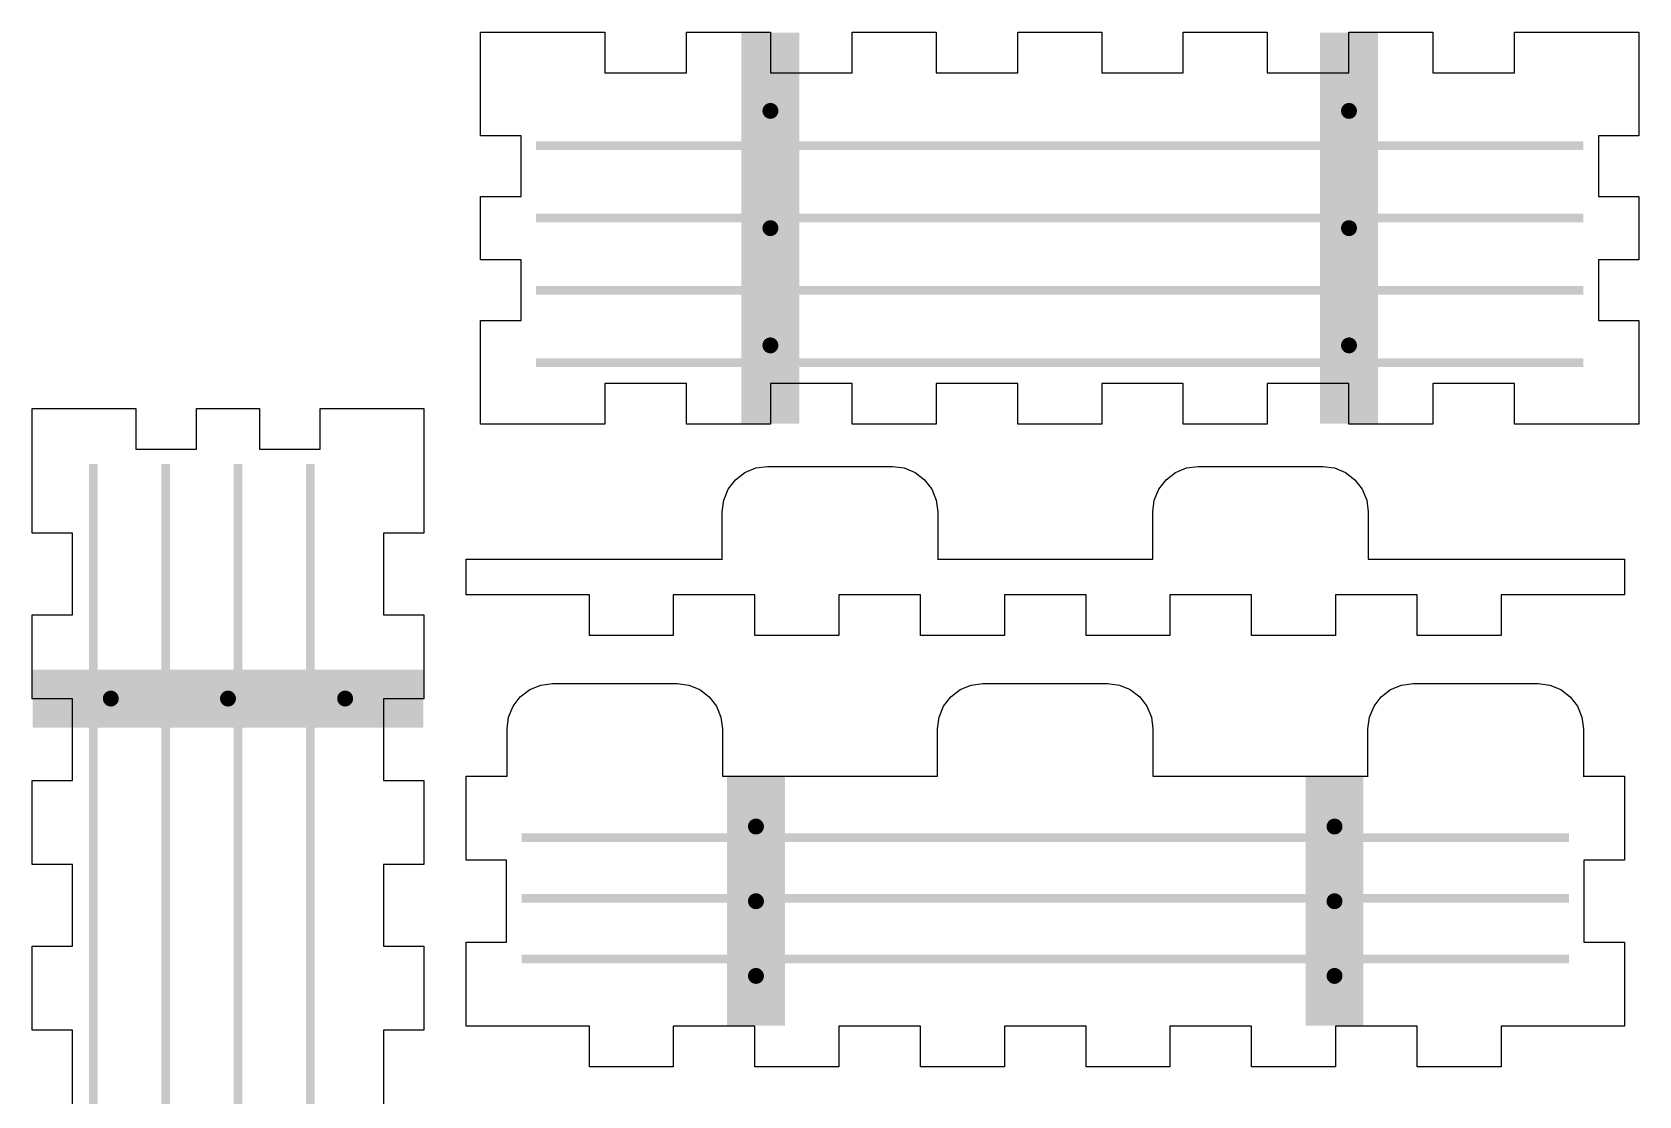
# Model space of a CAD drawing. Header units: millimetres. Extents: x 6 to 441, y 6 to 299.
# Drawn here: x 217 to 328, y 225.6 to 299 of the extents above; entities that cross this region are included whole.
import ezdxf

# ---------------------------------------------------------------- set-up
doc = ezdxf.new("R2010")
doc.units = ezdxf.units.MM
doc.layers.add('CUT', color=1, linetype='Continuous')
doc.layers.add('RASTER', color=7, linetype='Continuous')

msp = doc.modelspace()

# ---------------------------------------------------------------- hatches: boundary and pattern name
at = {"layer": 'RASTER'}
for points in [[(266, 299), (270, 299), (270, 272), (266, 272)], [(306, 299), (310, 299), (310, 272), (306, 272)], [(268.55, 293.6), (268.545, 293.528), (268.531, 293.458), (268.508, 293.39), (268.476, 293.325), (268.436, 293.265), (268.389, 293.211), (268.335, 293.164), (268.275, 293.124), (268.21, 293.092), (268.142, 293.069), (268.072, 293.055), (268, 293.05), (267.928, 293.055), (267.858, 293.069), (267.79, 293.092), (267.725, 293.124), (267.665, 293.164), (267.611, 293.211), (267.564, 293.265), (267.524, 293.325), (267.492, 293.39), (267.469, 293.458), (267.455, 293.528), (267.45, 293.6), (267.455, 293.672), (267.469, 293.742), (267.492, 293.81), (267.524, 293.875), (267.564, 293.935), (267.611, 293.989), (267.665, 294.036), (267.725, 294.076), (267.79, 294.108), (267.858, 294.131), (267.928, 294.145), (268, 294.15), (268.072, 294.145), (268.142, 294.131), (268.21, 294.108), (268.275, 294.076), (268.335, 294.036), (268.389, 293.989), (268.436, 293.935), (268.476, 293.875), (268.508, 293.81), (268.531, 293.742), (268.545, 293.672)], [(308.55, 293.6), (308.545, 293.528), (308.531, 293.458), (308.508, 293.39), (308.476, 293.325), (308.436, 293.265), (308.389, 293.211), (308.335, 293.164), (308.275, 293.124), (308.21, 293.092), (308.142, 293.069), (308.072, 293.055), (308, 293.05), (307.928, 293.055), (307.858, 293.069), (307.79, 293.092), (307.725, 293.124), (307.665, 293.164), (307.611, 293.211), (307.564, 293.265), (307.524, 293.325), (307.492, 293.39), (307.469, 293.458), (307.455, 293.528), (307.45, 293.6), (307.455, 293.672), (307.469, 293.742), (307.492, 293.81), (307.524, 293.875), (307.564, 293.935), (307.611, 293.989), (307.665, 294.036), (307.725, 294.076), (307.79, 294.108), (307.858, 294.131), (307.928, 294.145), (308, 294.15), (308.072, 294.145), (308.142, 294.131), (308.21, 294.108), (308.275, 294.076), (308.335, 294.036), (308.389, 293.989), (308.436, 293.935), (308.476, 293.875), (308.508, 293.81), (308.531, 293.742), (308.545, 293.672)], [(251.8, 291.5), (324.2, 291.5), (324.2, 290.9), (251.8, 290.9)], [(251.8, 286.5), (324.2, 286.5), (324.2, 285.9), (251.8, 285.9)], [(268.55, 285.5), (268.545, 285.428), (268.531, 285.358), (268.508, 285.29), (268.476, 285.225), (268.436, 285.165), (268.389, 285.111), (268.335, 285.064), (268.275, 285.024), (268.21, 284.992), (268.142, 284.969), (268.072, 284.955), (268, 284.95), (267.928, 284.955), (267.858, 284.969), (267.79, 284.992), (267.725, 285.024), (267.665, 285.064), (267.611, 285.111), (267.564, 285.165), (267.524, 285.225), (267.492, 285.29), (267.469, 285.358), (267.455, 285.428), (267.45, 285.5), (267.455, 285.572), (267.469, 285.642), (267.492, 285.71), (267.524, 285.775), (267.564, 285.835), (267.611, 285.889), (267.665, 285.936), (267.725, 285.976), (267.79, 286.008), (267.858, 286.031), (267.928, 286.045), (268, 286.05), (268.072, 286.045), (268.142, 286.031), (268.21, 286.008), (268.275, 285.976), (268.335, 285.936), (268.389, 285.889), (268.436, 285.835), (268.476, 285.775), (268.508, 285.71), (268.531, 285.642), (268.545, 285.572)], [(308.55, 285.5), (308.545, 285.428), (308.531, 285.358), (308.508, 285.29), (308.476, 285.225), (308.436, 285.165), (308.389, 285.111), (308.335, 285.064), (308.275, 285.024), (308.21, 284.992), (308.142, 284.969), (308.072, 284.955), (308, 284.95), (307.928, 284.955), (307.858, 284.969), (307.79, 284.992), (307.725, 285.024), (307.665, 285.064), (307.611, 285.111), (307.564, 285.165), (307.524, 285.225), (307.492, 285.29), (307.469, 285.358), (307.455, 285.428), (307.45, 285.5), (307.455, 285.572), (307.469, 285.642), (307.492, 285.71), (307.524, 285.775), (307.564, 285.835), (307.611, 285.889), (307.665, 285.936), (307.725, 285.976), (307.79, 286.008), (307.858, 286.031), (307.928, 286.045), (308, 286.05), (308.072, 286.045), (308.142, 286.031), (308.21, 286.008), (308.275, 285.976), (308.335, 285.936), (308.389, 285.889), (308.436, 285.835), (308.476, 285.775), (308.508, 285.71), (308.531, 285.642), (308.545, 285.572)], [(251.8, 281.5), (324.2, 281.5), (324.2, 280.9), (251.8, 280.9)], [(268.55, 277.4), (268.545, 277.328), (268.531, 277.258), (268.508, 277.19), (268.476, 277.125), (268.436, 277.065), (268.389, 277.011), (268.335, 276.964), (268.275, 276.924), (268.21, 276.892), (268.142, 276.869), (268.072, 276.855), (268, 276.85), (267.928, 276.855), (267.858, 276.869), (267.79, 276.892), (267.725, 276.924), (267.665, 276.964), (267.611, 277.011), (267.564, 277.065), (267.524, 277.125), (267.492, 277.19), (267.469, 277.258), (267.455, 277.328), (267.45, 277.4), (267.455, 277.472), (267.469, 277.542), (267.492, 277.61), (267.524, 277.675), (267.564, 277.735), (267.611, 277.789), (267.665, 277.836), (267.725, 277.876), (267.79, 277.908), (267.858, 277.931), (267.928, 277.945), (268, 277.95), (268.072, 277.945), (268.142, 277.931), (268.21, 277.908), (268.275, 277.876), (268.335, 277.836), (268.389, 277.789), (268.436, 277.735), (268.476, 277.675), (268.508, 277.61), (268.531, 277.542), (268.545, 277.472)], [(308.55, 277.4), (308.545, 277.328), (308.531, 277.258), (308.508, 277.19), (308.476, 277.125), (308.436, 277.065), (308.389, 277.011), (308.335, 276.964), (308.275, 276.924), (308.21, 276.892), (308.142, 276.869), (308.072, 276.855), (308, 276.85), (307.928, 276.855), (307.858, 276.869), (307.79, 276.892), (307.725, 276.924), (307.665, 276.964), (307.611, 277.011), (307.564, 277.065), (307.524, 277.125), (307.492, 277.19), (307.469, 277.258), (307.455, 277.328), (307.45, 277.4), (307.455, 277.472), (307.469, 277.542), (307.492, 277.61), (307.524, 277.675), (307.564, 277.735), (307.611, 277.789), (307.665, 277.836), (307.725, 277.876), (307.79, 277.908), (307.858, 277.931), (307.928, 277.945), (308, 277.95), (308.072, 277.945), (308.142, 277.931), (308.21, 277.908), (308.275, 277.876), (308.335, 277.836), (308.389, 277.789), (308.436, 277.735), (308.476, 277.675), (308.508, 277.61), (308.531, 277.542), (308.545, 277.472)], [(251.8, 276.5), (324.2, 276.5), (324.2, 275.9), (251.8, 275.9)], [(221.5, 269.2), (221.5, 196.8), (220.9, 196.8), (220.9, 269.2)], [(226.5, 269.2), (226.5, 196.8), (225.9, 196.8), (225.9, 269.2)], [(231.5, 269.2), (231.5, 196.8), (230.9, 196.8), (230.9, 269.2)], [(236.5, 269.2), (236.5, 196.8), (235.9, 196.8), (235.9, 269.2)], [(244, 255), (244, 251), (217, 251), (217, 255)], [(222.95, 253), (222.945, 252.928), (222.931, 252.858), (222.908, 252.79), (222.876, 252.725), (222.836, 252.665), (222.789, 252.611), (222.735, 252.564), (222.675, 252.524), (222.61, 252.492), (222.542, 252.469), (222.472, 252.455), (222.4, 252.45), (222.328, 252.455), (222.258, 252.469), (222.19, 252.492), (222.125, 252.524), (222.065, 252.564), (222.011, 252.611), (221.964, 252.665), (221.924, 252.725), (221.892, 252.79), (221.869, 252.858), (221.855, 252.928), (221.85, 253), (221.855, 253.072), (221.869, 253.142), (221.892, 253.21), (221.924, 253.275), (221.964, 253.335), (222.011, 253.389), (222.065, 253.436), (222.125, 253.476), (222.19, 253.508), (222.258, 253.531), (222.328, 253.545), (222.4, 253.55), (222.472, 253.545), (222.542, 253.531), (222.61, 253.508), (222.675, 253.476), (222.735, 253.436), (222.789, 253.389), (222.836, 253.335), (222.876, 253.275), (222.908, 253.21), (222.931, 253.142), (222.945, 253.072)], [(231.05, 253), (231.045, 252.928), (231.031, 252.858), (231.008, 252.79), (230.976, 252.725), (230.936, 252.665), (230.889, 252.611), (230.835, 252.564), (230.775, 252.524), (230.71, 252.492), (230.642, 252.469), (230.572, 252.455), (230.5, 252.45), (230.428, 252.455), (230.358, 252.469), (230.29, 252.492), (230.225, 252.524), (230.165, 252.564), (230.111, 252.611), (230.064, 252.665), (230.024, 252.725), (229.992, 252.79), (229.969, 252.858), (229.955, 252.928), (229.95, 253), (229.955, 253.072), (229.969, 253.142), (229.992, 253.21), (230.024, 253.275), (230.064, 253.335), (230.111, 253.389), (230.165, 253.436), (230.225, 253.476), (230.29, 253.508), (230.358, 253.531), (230.428, 253.545), (230.5, 253.55), (230.572, 253.545), (230.642, 253.531), (230.71, 253.508), (230.775, 253.476), (230.835, 253.436), (230.889, 253.389), (230.936, 253.335), (230.976, 253.275), (231.008, 253.21), (231.031, 253.142), (231.045, 253.072)], [(239.15, 253), (239.145, 252.928), (239.131, 252.858), (239.108, 252.79), (239.076, 252.725), (239.036, 252.665), (238.989, 252.611), (238.935, 252.564), (238.875, 252.524), (238.81, 252.492), (238.742, 252.469), (238.672, 252.455), (238.6, 252.45), (238.528, 252.455), (238.458, 252.469), (238.39, 252.492), (238.325, 252.524), (238.265, 252.564), (238.211, 252.611), (238.164, 252.665), (238.124, 252.725), (238.092, 252.79), (238.069, 252.858), (238.055, 252.928), (238.05, 253), (238.055, 253.072), (238.069, 253.142), (238.092, 253.21), (238.124, 253.275), (238.164, 253.335), (238.211, 253.389), (238.265, 253.436), (238.325, 253.476), (238.39, 253.508), (238.458, 253.531), (238.528, 253.545), (238.6, 253.55), (238.672, 253.545), (238.742, 253.531), (238.81, 253.508), (238.875, 253.476), (238.935, 253.436), (238.989, 253.389), (239.036, 253.335), (239.076, 253.275), (239.108, 253.21), (239.131, 253.142), (239.145, 253.072)], [(265, 247.6), (269, 247.6), (269, 230.4), (265, 230.4)], [(305, 247.6), (309, 247.6), (309, 230.4), (305, 230.4)], [(267.55, 244.16), (267.545, 244.088), (267.531, 244.018), (267.508, 243.95), (267.476, 243.885), (267.436, 243.825), (267.389, 243.771), (267.335, 243.724), (267.275, 243.684), (267.21, 243.652), (267.142, 243.629), (267.072, 243.615), (267, 243.61), (266.928, 243.615), (266.858, 243.629), (266.79, 243.652), (266.725, 243.684), (266.665, 243.724), (266.611, 243.771), (266.564, 243.825), (266.524, 243.885), (266.492, 243.95), (266.469, 244.018), (266.455, 244.088), (266.45, 244.16), (266.455, 244.232), (266.469, 244.302), (266.492, 244.37), (266.524, 244.435), (266.564, 244.495), (266.611, 244.549), (266.665, 244.596), (266.725, 244.636), (266.79, 244.668), (266.858, 244.691), (266.928, 244.705), (267, 244.71), (267.072, 244.705), (267.142, 244.691), (267.21, 244.668), (267.275, 244.636), (267.335, 244.596), (267.389, 244.549), (267.436, 244.495), (267.476, 244.435), (267.508, 244.37), (267.531, 244.302), (267.545, 244.232)], [(307.55, 244.16), (307.545, 244.088), (307.531, 244.018), (307.508, 243.95), (307.476, 243.885), (307.436, 243.825), (307.389, 243.771), (307.335, 243.724), (307.275, 243.684), (307.21, 243.652), (307.142, 243.629), (307.072, 243.615), (307, 243.61), (306.928, 243.615), (306.858, 243.629), (306.79, 243.652), (306.725, 243.684), (306.665, 243.724), (306.611, 243.771), (306.564, 243.825), (306.524, 243.885), (306.492, 243.95), (306.469, 244.018), (306.455, 244.088), (306.45, 244.16), (306.455, 244.232), (306.469, 244.302), (306.492, 244.37), (306.524, 244.435), (306.564, 244.495), (306.611, 244.549), (306.665, 244.596), (306.725, 244.636), (306.79, 244.668), (306.858, 244.691), (306.928, 244.705), (307, 244.71), (307.072, 244.705), (307.142, 244.691), (307.21, 244.668), (307.275, 244.636), (307.335, 244.596), (307.389, 244.549), (307.436, 244.495), (307.476, 244.435), (307.508, 244.37), (307.531, 244.302), (307.545, 244.232)], [(250.8, 243.7), (323.2, 243.7), (323.2, 243.1), (250.8, 243.1)], [(250.8, 239.5), (323.2, 239.5), (323.2, 238.9), (250.8, 238.9)], [(267.55, 239), (267.545, 238.928), (267.531, 238.858), (267.508, 238.79), (267.476, 238.725), (267.436, 238.665), (267.389, 238.611), (267.335, 238.564), (267.275, 238.524), (267.21, 238.492), (267.142, 238.469), (267.072, 238.455), (267, 238.45), (266.928, 238.455), (266.858, 238.469), (266.79, 238.492), (266.725, 238.524), (266.665, 238.564), (266.611, 238.611), (266.564, 238.665), (266.524, 238.725), (266.492, 238.79), (266.469, 238.858), (266.455, 238.928), (266.45, 239), (266.455, 239.072), (266.469, 239.142), (266.492, 239.21), (266.524, 239.275), (266.564, 239.335), (266.611, 239.389), (266.665, 239.436), (266.725, 239.476), (266.79, 239.508), (266.858, 239.531), (266.928, 239.545), (267, 239.55), (267.072, 239.545), (267.142, 239.531), (267.21, 239.508), (267.275, 239.476), (267.335, 239.436), (267.389, 239.389), (267.436, 239.335), (267.476, 239.275), (267.508, 239.21), (267.531, 239.142), (267.545, 239.072)], [(307.55, 239), (307.545, 238.928), (307.531, 238.858), (307.508, 238.79), (307.476, 238.725), (307.436, 238.665), (307.389, 238.611), (307.335, 238.564), (307.275, 238.524), (307.21, 238.492), (307.142, 238.469), (307.072, 238.455), (307, 238.45), (306.928, 238.455), (306.858, 238.469), (306.79, 238.492), (306.725, 238.524), (306.665, 238.564), (306.611, 238.611), (306.564, 238.665), (306.524, 238.725), (306.492, 238.79), (306.469, 238.858), (306.455, 238.928), (306.45, 239), (306.455, 239.072), (306.469, 239.142), (306.492, 239.21), (306.524, 239.275), (306.564, 239.335), (306.611, 239.389), (306.665, 239.436), (306.725, 239.476), (306.79, 239.508), (306.858, 239.531), (306.928, 239.545), (307, 239.55), (307.072, 239.545), (307.142, 239.531), (307.21, 239.508), (307.275, 239.476), (307.335, 239.436), (307.389, 239.389), (307.436, 239.335), (307.476, 239.275), (307.508, 239.21), (307.531, 239.142), (307.545, 239.072)], [(250.8, 235.3), (323.2, 235.3), (323.2, 234.7), (250.8, 234.7)], [(267.55, 233.84), (267.545, 233.768), (267.531, 233.698), (267.508, 233.63), (267.476, 233.565), (267.436, 233.505), (267.389, 233.451), (267.335, 233.404), (267.275, 233.364), (267.21, 233.332), (267.142, 233.309), (267.072, 233.295), (267, 233.29), (266.928, 233.295), (266.858, 233.309), (266.79, 233.332), (266.725, 233.364), (266.665, 233.404), (266.611, 233.451), (266.564, 233.505), (266.524, 233.565), (266.492, 233.63), (266.469, 233.698), (266.455, 233.768), (266.45, 233.84), (266.455, 233.912), (266.469, 233.982), (266.492, 234.05), (266.524, 234.115), (266.564, 234.175), (266.611, 234.229), (266.665, 234.276), (266.725, 234.316), (266.79, 234.348), (266.858, 234.371), (266.928, 234.385), (267, 234.39), (267.072, 234.385), (267.142, 234.371), (267.21, 234.348), (267.275, 234.316), (267.335, 234.276), (267.389, 234.229), (267.436, 234.175), (267.476, 234.115), (267.508, 234.05), (267.531, 233.982), (267.545, 233.912)], [(307.55, 233.84), (307.545, 233.768), (307.531, 233.698), (307.508, 233.63), (307.476, 233.565), (307.436, 233.505), (307.389, 233.451), (307.335, 233.404), (307.275, 233.364), (307.21, 233.332), (307.142, 233.309), (307.072, 233.295), (307, 233.29), (306.928, 233.295), (306.858, 233.309), (306.79, 233.332), (306.725, 233.364), (306.665, 233.404), (306.611, 233.451), (306.564, 233.505), (306.524, 233.565), (306.492, 233.63), (306.469, 233.698), (306.455, 233.768), (306.45, 233.84), (306.455, 233.912), (306.469, 233.982), (306.492, 234.05), (306.524, 234.115), (306.564, 234.175), (306.611, 234.229), (306.665, 234.276), (306.725, 234.316), (306.79, 234.348), (306.858, 234.371), (306.928, 234.385), (307, 234.39), (307.072, 234.385), (307.142, 234.371), (307.21, 234.348), (307.275, 234.316), (307.335, 234.276), (307.389, 234.229), (307.436, 234.175), (307.476, 234.115), (307.508, 234.05), (307.531, 233.982), (307.545, 233.912)]]:
    msp.add_hatch(color=7, dxfattribs=at).paths.add_polyline_path(points)

# ---------------------------------------------------------------- linework, layer by layer
at = {"layer": 'CUT'}
for points in [[(247.96, 299.04), (250.8, 299.04), (256.563, 299.04), (256.563, 296.24), (262.206, 296.24), (262.206, 299.04), (268.009, 299.04), (268.009, 296.24), (273.652, 296.24), (273.652, 299.04), (279.455, 299.04), (279.455, 296.24), (285.098, 296.24), (285.098, 299.04), (290.902, 299.04), (290.902, 296.24), (296.545, 296.24), (296.545, 299.04), (302.348, 299.04), (302.348, 296.24), (307.991, 296.24), (307.991, 299.04), (313.794, 299.04), (313.794, 296.24), (319.437, 296.24), (319.437, 299.04), (325.2, 299.04), (328.04, 299.04), (328.04, 296.2), (328.04, 291.88), (325.24, 291.88), (325.24, 287.68), (328.04, 287.68), (328.04, 283.32), (325.24, 283.32), (325.24, 279.12), (328.04, 279.12), (328.04, 274.8), (328.04, 271.96), (325.2, 271.96), (319.437, 271.96), (319.437, 274.76), (313.794, 274.76), (313.794, 271.96), (307.991, 271.96), (307.991, 274.76), (302.348, 274.76), (302.348, 271.96), (296.545, 271.96), (296.545, 274.76), (290.902, 274.76), (290.902, 271.96), (285.098, 271.96), (285.098, 274.76), (279.455, 274.76), (279.455, 271.96), (273.652, 271.96), (273.652, 274.76), (268.009, 274.76), (268.009, 271.96), (262.206, 271.96), (262.206, 274.76), (256.563, 274.76), (256.563, 271.96), (250.8, 271.96), (247.96, 271.96), (247.96, 274.8), (247.96, 279.12), (250.76, 279.12), (250.76, 283.32), (247.96, 283.32), (247.96, 287.68), (250.76, 287.68), (250.76, 291.88), (247.96, 291.88), (247.96, 296.2)], [(246.96, 262.64), (249.8, 262.64), (264.68, 262.64), (264.67, 262.64), (264.67, 265.903), (264.777, 266.713), (265.09, 267.47), (265.589, 268.121), (266.24, 268.62), (266.997, 268.933), (267.807, 269.04), (276.433, 269.04), (277.243, 268.933), (278, 268.62), (278.651, 268.121), (279.15, 267.47), (279.463, 266.713), (279.57, 265.903), (279.57, 262.64), (279.56, 262.64), (294.44, 262.64), (294.43, 262.64), (294.43, 265.903), (294.537, 266.713), (294.85, 267.47), (295.349, 268.121), (296, 268.62), (296.757, 268.933), (297.567, 269.04), (306.193, 269.04), (307.003, 268.933), (307.76, 268.62), (308.411, 268.121), (308.91, 267.47), (309.223, 266.713), (309.33, 265.903), (309.33, 262.64), (309.32, 262.64), (324.2, 262.64), (327.04, 262.64), (327.04, 260.16), (324.2, 260.16), (318.517, 260.16), (318.517, 257.36), (312.714, 257.36), (312.714, 260.16), (307.071, 260.16), (307.071, 257.36), (301.268, 257.36), (301.268, 260.16), (295.625, 260.16), (295.625, 257.36), (289.822, 257.36), (289.822, 260.16), (284.178, 260.16), (284.178, 257.36), (278.375, 257.36), (278.375, 260.16), (272.732, 260.16), (272.732, 257.36), (266.929, 257.36), (266.929, 260.16), (261.286, 260.16), (261.286, 257.36), (255.483, 257.36), (255.483, 260.16), (249.8, 260.16), (246.96, 260.16)], [(249.8, 247.64), (249.79, 247.64), (249.79, 250.903), (249.897, 251.713), (250.21, 252.47), (250.709, 253.121), (251.36, 253.62), (252.117, 253.933), (252.927, 254.04), (261.553, 254.04), (262.363, 253.933), (263.12, 253.62), (263.771, 253.121), (264.27, 252.47), (264.583, 251.713), (264.69, 250.903), (264.69, 247.64), (264.68, 247.64), (279.56, 247.64), (279.55, 247.64), (279.55, 250.903), (279.657, 251.713), (279.97, 252.47), (280.469, 253.121), (281.12, 253.62), (281.877, 253.933), (282.687, 254.04), (291.313, 254.04), (292.123, 253.933), (292.88, 253.62), (293.531, 253.121), (294.03, 252.47), (294.343, 251.713), (294.45, 250.903), (294.45, 247.64), (294.44, 247.64), (309.32, 247.64), (309.31, 247.64), (309.31, 250.903), (309.417, 251.713), (309.73, 252.47), (310.229, 253.121), (310.88, 253.62), (311.637, 253.933), (312.447, 254.04), (321.073, 254.04), (321.883, 253.933), (322.64, 253.62), (323.291, 253.121), (323.79, 252.47), (324.103, 251.713), (324.21, 250.903), (324.21, 247.64), (324.2, 247.64), (327.04, 247.64), (327.04, 241.827), (324.24, 241.827), (324.24, 236.173), (327.04, 236.173), (327.04, 230.36), (324.2, 230.36), (318.517, 230.36), (318.517, 227.56), (312.714, 227.56), (312.714, 230.36), (307.071, 230.36), (307.071, 227.56), (301.268, 227.56), (301.268, 230.36), (295.625, 230.36), (295.625, 227.56), (289.822, 227.56), (289.822, 230.36), (284.178, 230.36), (284.178, 227.56), (278.375, 227.56), (278.375, 230.36), (272.732, 230.36), (272.732, 227.56), (266.929, 227.56), (266.929, 230.36), (261.286, 230.36), (261.286, 227.56), (255.483, 227.56), (255.483, 230.36), (249.8, 230.36), (246.96, 230.36), (246.96, 236.173), (249.76, 236.173), (249.76, 241.827), (246.96, 241.827), (246.96, 247.64)]]:
    msp.add_lwpolyline(points, close=True, dxfattribs=at)
msp.add_lwpolyline([(219.76, 224.455), (219.76, 230.098), (216.96, 230.098), (216.96, 235.902), (219.76, 235.902), (219.76, 241.545), (216.96, 241.545), (216.96, 247.348), (219.76, 247.348), (219.76, 252.991), (216.96, 252.991), (216.96, 258.794), (219.76, 258.794), (219.76, 264.437), (216.96, 264.437), (216.96, 270.2), (216.96, 273.04), (219.8, 273.04), (224.12, 273.04), (224.12, 270.24), (228.32, 270.24), (228.32, 273.04), (232.68, 273.04), (232.68, 270.24), (236.88, 270.24), (236.88, 273.04), (241.2, 273.04), (244.04, 273.04), (244.04, 270.2), (244.04, 264.437), (241.24, 264.437), (241.24, 258.794), (244.04, 258.794), (244.04, 252.991), (241.24, 252.991), (241.24, 247.348), (244.04, 247.348), (244.04, 241.545), (241.24, 241.545), (241.24, 235.902), (244.04, 235.902), (244.04, 230.098), (241.24, 230.098), (241.24, 224.455)], dxfattribs=at)

doc.saveas('drawing.dxf')
